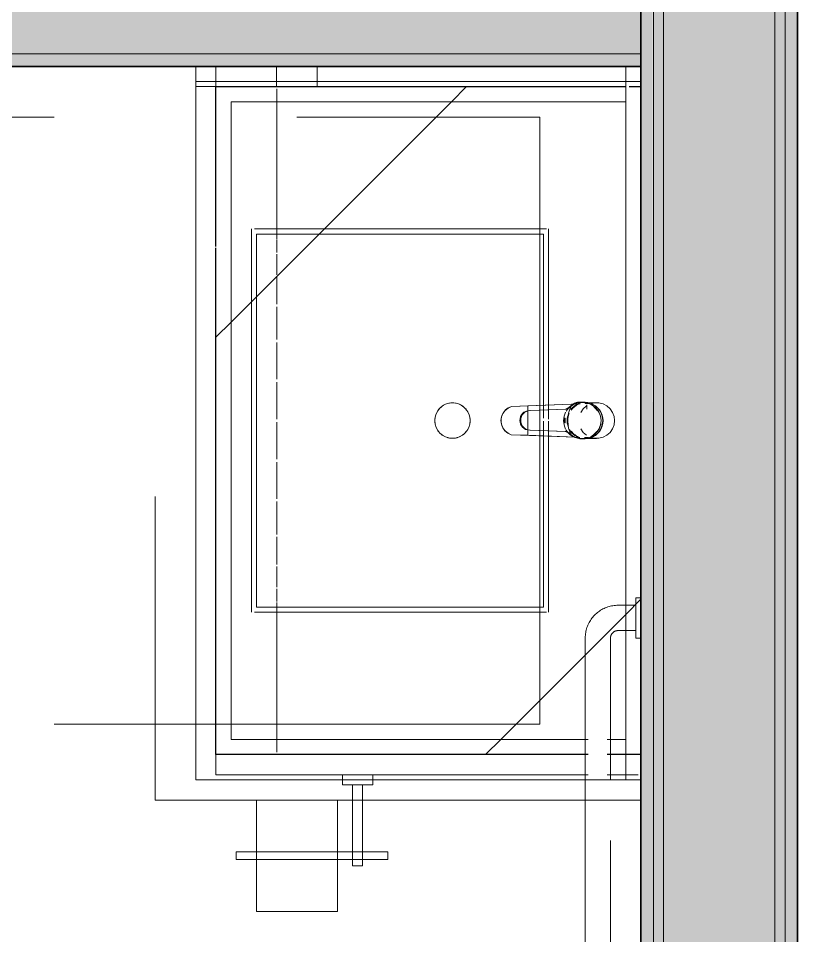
# Model space of a CAD drawing. Header units: inches. Extents: x 6 to 8416, y -388 to 6104.
# Drawn here: x 5416.9 to 5455.42, y 985.99 to 1031.31 of the extents above; entities that cross this region are included whole.
import ezdxf

# ---------------------------------------------------------------- set-up
doc = ezdxf.new("R2010")
doc.units = ezdxf.units.IN
doc.header["$MEASUREMENT"] = 0
for name, pattern in [('Dash 1_16_', [48, 24, -24]), ('Hidden 1_16_', [36, 24, -12]), ('Hidden 3_16_', [13.5, 9, -4.5])]:
    doc.linetypes.add(name, pattern=pattern)
for name, color, linetype, lineweight in [('A-GENM', 13, 'Continuous', 18), ('A-ROOM', 32, 'Continuous', 13), ('A-WALL', 113, 'Continuous', 25), ('A-WALL-PATT', 111, 'Continuous', 35), ('I-WALL', 2, 'Continuous', 25), ('P-SANR-FIXT', 6, 'Continuous', 18), ('Q-CASE', 31, 'Continuous', 18), ('Q-SPCQ', 91, 'Continuous', 18)]:
    doc.layers.add(name, color=color, linetype=linetype, lineweight=lineweight)
pattern_1 = [(135, (1013.673, -1320.375), (-16.97056, -16.97056), [])]

# ---------------------------------------------------------------- blocks, each defined once
blk = doc.blocks.new('PL BA Toilet-Unit-Two Piece-ICC ADA-AM - ICC Type B_ Side Approach_ Swing Up Bar-V221-LEVEL 3 - PLAN Copy 1 Copy 1')
at = {"layer": 'A-GENM', "linetype": 'Hidden 1_16_', "lineweight": 9}
for p, q in [((48, 56), (48, 24)), ((33, 24), (33, 0)), ((33, 24), (48, 24))]:
    blk.add_line(p, q, dxfattribs=at)
blk = doc.blocks.new('GM BA Vanity-Single - Lav Cab _ Apron-ICC ADA-AM - 33_ Sink Cab_End Panel - Forward-V222-LEVEL 3 - PLAN Copy 1 Copy 1')
at = {"layer": 'A-GENM'}
for p, q in [((0, 0), (0, -16)), ((0, -0.75), (0, 0)), ((0, 0), (0, -0.75)), ((0, -0.75), (0, 0)), ((0, 0), (0, -0.75)), ((0, -0.75), (0, 0)), ((0.75, -16), (0.75, 0)), ((0.75, 0), (0.75, -0.75)), ((35.25, -0.75), (35.25, 0)), ((35.25, 0), (35.25, -0.75)), ((35.25, -0.75), (35.25, 0)), ((35.25, 0), (35.25, -0.75)), ((0, -16), (0, -0.75)), ((0, -0.75), (35.25, -0.75)), ((0.75, -0.75), (0, -0.75)), ((0, -0.75), (0, -16)), ((0, -16), (0, -0.75)), ((0.75, -0.75), (0.75, -16)), ((35.25, -0.75), (0.75, -0.75)), ((35.25, -22), (35.25, -0.75)), ((35.25, -0.75), (35.25, -1.666)), ((35.25, -2.601), (35.25, -22)), ((8.281, -4.813), (16.746, -4.813)), ((8.281, -19), (8.281, -4.813)), ((16.746, -4.813), (8.281, -4.813)), ((8.281, -4.813), (8.281, -19)), ((16.746, -4.813), (16.975, -4.813)), ((16.975, -4.813), (16.746, -4.813)), ((16.975, -4.813), (17.386, -4.813)), ((17.386, -4.813), (16.975, -4.813)), ((17.531, -4.813), (17.999, -4.813)), ((17.999, -4.813), (17.531, -4.813)), ((17.999, -4.813), (18.254, -4.813)), ((18.254, -4.813), (17.999, -4.813)), ((18.254, -4.813), (26.719, -4.813)), ((26.719, -4.813), (18.254, -4.813)), ((26.719, -4.813), (26.719, -19)), ((26.719, -19), (26.719, -4.813)), ((0, -16), (0, -22)), ((0, -22), (0, -16)), ((0, -16), (0, -22)), ((0, -22), (0, -16)), ((0.75, -22), (0.75, -16)), ((0.75, -16), (0.75, -22)), ((26.719, -19), (8.281, -19)), ((8.281, -19), (26.719, -19)), ((0, -22), (0.75, -22)), ((0.75, -22), (0, -22)), ((0, -22), (0.75, -22)), ((0.75, -22), (0, -22)), ((0.75, -22), (1, -22)), ((1, -22), (0.75, -22)), ((1, -22), (35.25, -22)), ((35.25, -22), (1, -22))]:
    blk.add_line(p, q, dxfattribs=at)
blk = doc.blocks.new('GM Outlet Zone-AM - GM Outlet Zone-AM-V224-LEVEL 3 - PLAN Copy 1 Copy 1')
at = {"layer": 'A-GENM', "lineweight": 9}
h = blk.add_hatch(dxfattribs=at)
h.set_pattern_fill('FP_52', color=256, style=0, pattern_type=2)
h.set_pattern_definition([(45, (-1301.375, -1028.936), (-33.9411, 33.9411), [])])
h.paths.add_polyline_path([(3, -1), (3, 0), (-3, 0), (-3, -1)])
at = {"layer": 'A-GENM', "linetype": 'Dash 1_16_', "lineweight": 9}
for p, q in [((-3, 0), (3, 0)), ((3, 0), (-3, 0)), ((-3, -0.75), (-3, 0)), ((-3, 0), (-3, -1)), ((3, 0), (3, -0.75)), ((3, 0), (3, -1)), ((-3, -1), (-3, -0.75)), ((3, -0.75), (3, -1)), ((-3, -1), (3, -1)), ((3, -1), (-3, -1))]:
    blk.add_line(p, q, dxfattribs=at)
blk = doc.blocks.new('z Nested-Toilet Grab Bars - z Nested-Toilet Grab Bars-V229-LEVEL 3 - PLAN Copy 1 Copy 1')
at = {"layer": 'A-GENM', "linetype": 'Dash 1_16_', "lineweight": 9}
for p, q in [((-43, 0), (-43, -0.25)), ((-41, -0.25), (-41, 0)), ((-7, 0), (-7, -0.25)), ((-5, -0.25), (-5, 0)), ((-4.25, 0), (-4.25, -0.25)), ((-4.25, 0), (-4.25, -0.25)), ((-2.875, 0), (-2.875, -0.25)), ((-2.875, 0), (-2.875, -0.25)), ((-1.625, -0.25), (-1.625, 0)), ((-1.625, -0.25), (-1.625, 0)), ((-0.25, 0), (-0.25, -0.25)), ((-0.25, -0.25), (-0.25, 0)), ((-43, -0.25), (-42.901, -0.25)), ((-43, -0.25), (-42.901, -0.25)), ((-42.901, -0.25), (-42.623, -0.25)), ((-42.901, -0.25), (-41.099, -0.25)), ((-42.625, -0.25), (-42.625, -0.75)), ((-42.563, -0.25), (-42.625, -0.25)), ((-42.563, -0.25), (-42.625, -0.25)), ((-42.623, -0.25), (-42.223, -0.25)), ((-42.39, -0.25), (-42.563, -0.25)), ((-42.39, -0.25), (-42.563, -0.25)), ((-41.437, -0.25), (-42.39, -0.25)), ((-42.139, -0.25), (-42.39, -0.25)), ((-42.223, -0.25), (-41.777, -0.25)), ((-41.861, -0.25), (-42.139, -0.25)), ((-41.61, -0.25), (-41.861, -0.25)), ((-41.777, -0.25), (-41.377, -0.25)), ((-41.437, -0.25), (-41.61, -0.25)), ((-41.375, -0.25), (-41.437, -0.25)), ((-41.375, -0.25), (-41.437, -0.25)), ((-41.377, -0.25), (-41.099, -0.25)), ((-41.375, -0.75), (-41.375, -0.25)), ((-41.099, -0.25), (-41, -0.25)), ((-41.099, -0.25), (-41, -0.25)), ((-7, -0.25), (-5, -0.25)), ((-7, -0.25), (-5, -0.25)), ((-6.625, -0.25), (-6.625, -1.125)), ((-5.375, -0.25), (-6.625, -0.25)), ((-5.375, -0.25), (-6.625, -0.25)), ((-5.375, -1.125), (-5.375, -0.25)), ((-0.25, -0.25), (-4.25, -0.25)), ((-4.25, -0.25), (-2.854, -0.25)), ((-2.875, -0.25), (-2.875, -26)), ((-2.875, -0.25), (-2.875, -26)), ((-1.647, -0.25), (-0.25, -0.25)), ((-1.625, -26), (-1.625, -0.25)), ((-1.625, -26), (-1.625, -0.25)), ((-42.625, -0.75), (-42.625, -1.125)), ((-41.375, -1.125), (-41.375, -0.75)), ((-42.625, -1.125), (-42.624, -1.19)), ((-42.624, -1.19), (-42.62, -1.255)), ((-42.62, -1.255), (-42.613, -1.32)), ((-42.613, -1.32), (-42.604, -1.384)), ((-41.375, -1.129), (-41.375, -1.125)), ((-41.375, -1.144), (-41.375, -1.129)), ((-41.373, -1.159), (-41.375, -1.144)), ((-41.372, -1.174), (-41.373, -1.159)), ((-41.37, -1.189), (-41.372, -1.174)), ((-41.367, -1.203), (-41.37, -1.189)), ((-41.363, -1.218), (-41.367, -1.203)), ((-41.359, -1.233), (-41.363, -1.218)), ((-41.355, -1.247), (-41.359, -1.233)), ((-41.35, -1.261), (-41.355, -1.247)), ((-41.344, -1.275), (-41.35, -1.261)), ((-41.338, -1.288), (-41.344, -1.275)), ((-41.331, -1.302), (-41.338, -1.288)), ((-41.323, -1.315), (-41.331, -1.302)), ((-41.316, -1.328), (-41.323, -1.315)), ((-41.307, -1.34), (-41.316, -1.328)), ((-41.298, -1.352), (-41.307, -1.34)), ((-41.289, -1.364), (-41.298, -1.352)), ((-42.604, -1.384), (-42.593, -1.448)), ((-42.593, -1.448), (-42.578, -1.511)), ((-42.578, -1.511), (-42.562, -1.574)), ((-42.562, -1.574), (-42.543, -1.636)), ((-42.543, -1.636), (-42.521, -1.697)), ((-42.521, -1.697), (-42.497, -1.758)), ((-42.497, -1.758), (-42.47, -1.817)), ((-41.279, -1.375), (-41.289, -1.364)), ((-41.269, -1.386), (-41.279, -1.375)), ((-41.258, -1.397), (-41.269, -1.386)), ((-41.247, -1.407), (-41.258, -1.397)), ((-41.236, -1.417), (-41.247, -1.407)), ((-41.224, -1.426), (-41.236, -1.417)), ((-41.212, -1.435), (-41.224, -1.426)), ((-41.199, -1.443), (-41.212, -1.435)), ((-41.186, -1.45), (-41.199, -1.443)), ((-41.173, -1.458), (-41.186, -1.45)), ((-41.16, -1.464), (-41.173, -1.458)), ((-41.146, -1.47), (-41.16, -1.464)), ((-41.132, -1.476), (-41.146, -1.47)), ((-41.118, -1.481), (-41.132, -1.476)), ((-41.104, -1.485), (-41.118, -1.481)), ((-41.089, -1.489), (-41.104, -1.485)), ((-41.075, -1.493), (-41.089, -1.489)), ((-41.06, -1.495), (-41.075, -1.493)), ((-41.045, -1.497), (-41.06, -1.495)), ((-41.03, -1.499), (-41.045, -1.497)), ((-41.015, -1.5), (-41.03, -1.499)), ((-41, -1.5), (-41.015, -1.5)), ((-34, -1.5), (-41, -1.5)), ((-7, -1.5), (-34, -1.5)), ((-42.47, -1.817), (-42.441, -1.875)), ((-42.441, -1.875), (-42.41, -1.932)), ((-42.41, -1.932), (-42.377, -1.988)), ((-42.377, -1.988), (-42.341, -2.043)), ((-42.341, -2.043), (-42.303, -2.095)), ((-42.303, -2.095), (-42.264, -2.147)), ((-42.264, -2.147), (-42.222, -2.197)), ((-42.222, -2.197), (-42.178, -2.244)), ((-42.178, -2.244), (-42.132, -2.291)), ((-42.132, -2.291), (-42.085, -2.335)), ((-42.085, -2.335), (-42.035, -2.377)), ((-42.035, -2.377), (-41.984, -2.418)), ((-41.984, -2.418), (-41.932, -2.456)), ((-41.932, -2.456), (-41.878, -2.492)), ((-41.878, -2.492), (-41.823, -2.526)), ((-41.823, -2.526), (-41.766, -2.558)), ((-41.766, -2.558), (-41.708, -2.588)), ((-41.708, -2.588), (-41.649, -2.615)), ((-41.649, -2.615), (-41.589, -2.64)), ((-41.589, -2.64), (-41.528, -2.662)), ((-41.528, -2.662), (-41.466, -2.682)), ((-41.466, -2.682), (-41.403, -2.699)), ((-41.403, -2.699), (-41.34, -2.714)), ((-41.34, -2.714), (-41.276, -2.726)), ((-41.276, -2.726), (-41.212, -2.736)), ((-41.212, -2.736), (-41.147, -2.743)), ((-41.147, -2.743), (-41.083, -2.748)), ((-41.083, -2.748), (-41.018, -2.75)), ((-41.018, -2.75), (-41, -2.75)), ((-41, -2.75), (-34, -2.75)), ((-34, -2.75), (-7, -2.75))]:
    blk.add_line(p, q, dxfattribs=at)
at = {"layer": 'A-GENM', "linetype": 'Dash 1_16_', "lineweight": 9, "flags": 128}
for points in [[(-6.625, -1.125), (-6.625, -1.14), (-6.626, -1.155), (-6.628, -1.17), (-6.63, -1.185), (-6.632, -1.2), (-6.636, -1.214), (-6.64, -1.229), (-6.644, -1.243), (-6.649, -1.257), (-6.655, -1.271), (-6.661, -1.285), (-6.667, -1.298), (-6.675, -1.311), (-6.682, -1.324), (-6.69, -1.337), (-6.699, -1.349), (-6.708, -1.361), (-6.718, -1.372), (-6.728, -1.383), (-6.739, -1.394), (-6.75, -1.404), (-6.761, -1.414), (-6.773, -1.423), (-6.785, -1.432), (-6.797, -1.441), (-6.81, -1.448), (-6.823, -1.456), (-6.837, -1.463), (-6.85, -1.469), (-6.864, -1.475), (-6.878, -1.48), (-6.892, -1.484), (-6.907, -1.488), (-6.922, -1.492), (-6.936, -1.495), (-6.951, -1.497), (-6.966, -1.498), (-6.981, -1.5), (-6.996, -1.5), (-7, -1.5)], [(-7, -2.75), (-6.935, -2.749), (-6.87, -2.745), (-6.805, -2.738), (-6.741, -2.729), (-6.677, -2.718), (-6.614, -2.703), (-6.551, -2.687), (-6.489, -2.668), (-6.428, -2.646), (-6.367, -2.622), (-6.308, -2.595), (-6.25, -2.566), (-6.193, -2.535), (-6.137, -2.502), (-6.082, -2.466), (-6.03, -2.428), (-5.978, -2.389), (-5.928, -2.347), (-5.881, -2.303), (-5.834, -2.257), (-5.79, -2.21), (-5.748, -2.16), (-5.707, -2.109), (-5.669, -2.057), (-5.633, -2.003), (-5.599, -1.948), (-5.567, -1.891), (-5.537, -1.833), (-5.51, -1.774), (-5.485, -1.714), (-5.463, -1.653), (-5.443, -1.591), (-5.426, -1.528), (-5.411, -1.465), (-5.399, -1.401), (-5.389, -1.337), (-5.382, -1.272), (-5.377, -1.208), (-5.375, -1.143), (-5.375, -1.125)], [(-2.875, -29.375), (-2.875, -29.372), (-2.875, -29.364), (-2.875, -29.351), (-2.875, -29.332), (-2.875, -29.308), (-2.875, -29.278), (-2.875, -29.244), (-2.875, -29.204), (-2.875, -29.159), (-2.875, -29.109), (-2.875, -29.054), (-2.875, -28.994), (-2.875, -28.929), (-2.875, -28.859), (-2.875, -28.786), (-2.875, -28.707), (-2.875, -28.624), (-2.875, -28.537), (-2.875, -28.446), (-2.875, -28.351), (-2.875, -28.253), (-2.875, -28.15), (-2.875, -28.045), (-2.875, -27.936), (-2.875, -27.824), (-2.875, -27.708), (-2.875, -27.591), (-2.875, -27.47), (-2.875, -27.348), (-2.875, -27.223), (-2.875, -27.096), (-2.875, -26.968), (-2.875, -26.838), (-2.875, -26.706), (-2.875, -26.574), (-2.875, -26.44), (-2.875, -26.306), (-2.875, -26.171), (-2.875, -26.036), (-2.875, -26)], [(-2.875, -26), (-2.875, -26.135), (-2.875, -26.27), (-2.875, -26.404), (-2.875, -26.538), (-2.875, -26.671), (-2.875, -26.802), (-2.875, -26.933), (-2.875, -27.062), (-2.875, -27.189), (-2.875, -27.314), (-2.875, -27.438), (-2.875, -27.559), (-2.875, -27.677), (-2.875, -27.793), (-2.875, -27.906), (-2.875, -28.016), (-2.875, -28.122), (-2.875, -28.225), (-2.875, -28.325), (-2.875, -28.421), (-2.875, -28.513), (-2.875, -28.601), (-2.875, -28.685), (-2.875, -28.765), (-2.875, -28.84), (-2.875, -28.911), (-2.875, -28.977), (-2.875, -29.038), (-2.875, -29.094), (-2.875, -29.146), (-2.875, -29.192), (-2.875, -29.233), (-2.875, -29.269), (-2.875, -29.3), (-2.875, -29.326), (-2.875, -29.346), (-2.875, -29.361), (-2.875, -29.371), (-2.875, -29.375)], [(-1.625, -29.375), (-1.625, -29.372), (-1.625, -29.364), (-1.625, -29.351), (-1.625, -29.332), (-1.625, -29.308), (-1.625, -29.278), (-1.625, -29.244), (-1.625, -29.204), (-1.625, -29.159), (-1.625, -29.109), (-1.625, -29.054), (-1.625, -28.994), (-1.625, -28.929), (-1.625, -28.859), (-1.625, -28.786), (-1.625, -28.707), (-1.625, -28.624), (-1.625, -28.537), (-1.625, -28.446), (-1.625, -28.351), (-1.625, -28.253), (-1.625, -28.15), (-1.625, -28.045), (-1.625, -27.936), (-1.625, -27.824), (-1.625, -27.708), (-1.625, -27.591), (-1.625, -27.47), (-1.625, -27.348), (-1.625, -27.223), (-1.625, -27.096), (-1.625, -26.968), (-1.625, -26.838), (-1.625, -26.706), (-1.625, -26.574), (-1.625, -26.44), (-1.625, -26.306), (-1.625, -26.171), (-1.625, -26.036), (-1.625, -26)], [(-1.625, -26), (-1.625, -26.135), (-1.625, -26.27), (-1.625, -26.404), (-1.625, -26.538), (-1.625, -26.671), (-1.625, -26.802), (-1.625, -26.933), (-1.625, -27.062), (-1.625, -27.189), (-1.625, -27.314), (-1.625, -27.438), (-1.625, -27.559), (-1.625, -27.677), (-1.625, -27.793), (-1.625, -27.906), (-1.625, -28.016), (-1.625, -28.122), (-1.625, -28.225), (-1.625, -28.325), (-1.625, -28.421), (-1.625, -28.513), (-1.625, -28.601), (-1.625, -28.685), (-1.625, -28.765), (-1.625, -28.84), (-1.625, -28.911), (-1.625, -28.977), (-1.625, -29.038), (-1.625, -29.094), (-1.625, -29.146), (-1.625, -29.192), (-1.625, -29.233), (-1.625, -29.269), (-1.625, -29.3), (-1.625, -29.326), (-1.625, -29.346), (-1.625, -29.361), (-1.625, -29.371), (-1.625, -29.375)], [(-2.25, -30), (-2.275, -30), (-2.3, -29.998), (-2.325, -29.996), (-2.35, -29.992), (-2.374, -29.988), (-2.399, -29.982), (-2.423, -29.976), (-2.447, -29.968), (-2.47, -29.96), (-2.493, -29.951), (-2.516, -29.94), (-2.539, -29.929), (-2.561, -29.917), (-2.582, -29.905), (-2.603, -29.891), (-2.623, -29.876), (-2.643, -29.861), (-2.662, -29.845), (-2.681, -29.828), (-2.698, -29.81), (-2.715, -29.792), (-2.732, -29.773), (-2.747, -29.754), (-2.762, -29.733), (-2.776, -29.713), (-2.789, -29.691), (-2.801, -29.67), (-2.813, -29.647), (-2.823, -29.625), (-2.833, -29.601), (-2.841, -29.578), (-2.849, -29.554), (-2.855, -29.53), (-2.861, -29.506), (-2.866, -29.481), (-2.87, -29.457), (-2.872, -29.432), (-2.874, -29.407), (-2.875, -29.382), (-2.875, -29.375)], [(-1.625, -29.375), (-1.625, -29.4), (-1.627, -29.425), (-1.629, -29.45), (-1.633, -29.475), (-1.637, -29.499), (-1.643, -29.524), (-1.649, -29.548), (-1.657, -29.572), (-1.665, -29.595), (-1.674, -29.618), (-1.685, -29.641), (-1.696, -29.664), (-1.708, -29.686), (-1.72, -29.707), (-1.734, -29.728), (-1.749, -29.748), (-1.764, -29.768), (-1.78, -29.787), (-1.797, -29.806), (-1.815, -29.823), (-1.833, -29.84), (-1.852, -29.857), (-1.871, -29.872), (-1.892, -29.887), (-1.912, -29.901), (-1.934, -29.914), (-1.955, -29.926), (-1.978, -29.938), (-2, -29.948), (-2.024, -29.958), (-2.047, -29.966), (-2.071, -29.974), (-2.095, -29.98), (-2.119, -29.986), (-2.144, -29.991), (-2.168, -29.995), (-2.193, -29.997), (-2.218, -29.999), (-2.243, -30), (-2.25, -30)]]:
    blk.add_lwpolyline(points, dxfattribs=at)
blk = doc.blocks.new('z Nested-Lav Basin-Rectangular - Rectangular-V231-LEVEL 3 - PLAN Copy 1 Copy 1')
at = {"layer": 'P-SANR-FIXT', "lineweight": 9}
for p, q in [((-9.469, 7.387), (-0.764, 7.387)), ((-9.231, 7.387), (-9.469, 7.387)), ((-9.469, 7.282), (-9.469, -7.141)), ((-5.904, 7.387), (-7.403, 7.387)), ((-4.108, 7.387), (-5.904, 7.387)), ((-2.107, 7.387), (-4.108, 7.387)), ((-0.768, 7.387), (-2.107, 7.387)), ((-0.537, 7.387), (-0.768, 7.387)), ((-0.764, 7.387), (-0.534, 7.387)), ((-0.073, 7.387), (-0.537, 7.387)), ((-0.534, 7.387), (-0.073, 7.387)), ((0.032, 7.387), (0.508, 7.387)), ((0.51, 7.387), (0.032, 7.387)), ((0.508, 7.387), (0.764, 7.387)), ((0.768, 7.387), (0.51, 7.387)), ((0.764, 7.387), (9.469, 7.387)), ((8.531, 7.387), (7.403, 7.387)), ((9.231, 7.387), (8.531, 7.387)), ((9.469, 7.387), (9.231, 7.387)), ((9.469, -7.139), (9.469, 7.278)), ((-9.219, -7.051), (-9.219, 7.137)), ((-9.219, 7.137), (-0.754, 7.137)), ((-0.759, 7.137), (-0.528, 7.137)), ((-0.754, 7.137), (-0.525, 7.137)), ((-0.528, 7.137), (-0.114, 7.137)), ((-0.525, 7.137), (-0.114, 7.137)), ((0.031, 7.137), (0.499, 7.137)), ((0.031, 7.137), (0.501, 7.137)), ((0.499, 7.137), (0.754, 7.137)), ((0.501, 7.137), (0.759, 7.137)), ((0.754, 7.137), (9.219, 7.137)), ((8.988, 7.137), (9.219, 7.137)), ((9.219, 7.137), (9.219, -7.051)), ((9.219, -7.051), (-9.219, -7.051)), ((-8.988, -7.051), (-9.219, -7.051)), ((9.219, -7.051), (8.988, -7.051)), ((-9.469, -7.301), (-9.231, -7.301)), ((9.469, -7.301), (-9.469, -7.301)), ((0, -7.301), (2.107, -7.301)), ((2.107, -7.301), (4.108, -7.301))]:
    blk.add_line(p, q, dxfattribs=at)
at = {"layer": 'P-SANR-FIXT', "lineweight": 9, "flags": 128}
for points in [[(-7.403, 7.387), (-8.531, 7.387), (-9.231, 7.387)], [(7.403, 7.387), (5.904, 7.387), (4.108, 7.387), (2.107, 7.387), (0.768, 7.387)], [(-9.219, 7.137), (-8.988, 7.137), (-8.306, 7.137), (-7.208, 7.137), (-5.748, 7.137), (-4, 7.137), (-2.051, 7.137), (-0.759, 7.137)], [(0.759, 7.137), (2.051, 7.137), (4, 7.137), (5.748, 7.137), (7.208, 7.137)], [(7.208, 7.137), (8.306, 7.137), (8.988, 7.137)], [(8.988, -7.051), (8.306, -7.051), (7.208, -7.051), (5.748, -7.051), (4, -7.051), (2.051, -7.051), (0, -7.051), (-2.051, -7.051), (-4, -7.051), (-5.748, -7.051), (-7.208, -7.051), (-8.306, -7.051), (-8.988, -7.051)], [(-9.231, -7.301), (-8.531, -7.301), (-7.403, -7.301)], [(-7.403, -7.301), (-5.904, -7.301), (-4.108, -7.301)], [(-4.108, -7.301), (-2.107, -7.301), (0, -7.301)], [(4.108, -7.301), (5.904, -7.301), (7.403, -7.301)], [(7.403, -7.301), (8.531, -7.301), (9.231, -7.301), (9.469, -7.301)]]:
    blk.add_lwpolyline(points, dxfattribs=at)
at = {"layer": 'P-SANR-FIXT'}
blk.add_circle((0, 2.637), 0.875, dxfattribs=at)
at = {"layer": 'P-SANR-FIXT', "lineweight": 9}
for points in [[(-0.875, 2.637), (-0.875, 2.738), (-0.839, 2.942), (-0.684, 3.211), (-0.447, 3.41), (-0.155, 3.516), (0.155, 3.516), (0.447, 3.41), (0.684, 3.21), (0.839, 2.942), (0.875, 2.738), (0.875, 2.637)], [(-0.67, 3.199), (-0.736, 3.121), (-0.787, 3.032), (-0.822, 2.936)], [(-0.438, 3.394), (-0.526, 3.343), (-0.605, 3.277), (-0.67, 3.199)], [(-0.152, 3.498), (-0.252, 3.481), (-0.349, 3.445), (-0.438, 3.394)], [(0.152, 3.498), (0.052, 3.516), (-0.052, 3.516), (-0.152, 3.498)], [(0.438, 3.394), (0.349, 3.445), (0.252, 3.481), (0.152, 3.498)], [(0.67, 3.199), (0.605, 3.277), (0.526, 3.343), (0.438, 3.394)], [(0.822, 2.936), (0.787, 3.031), (0.736, 3.121), (0.67, 3.199)], [(-0.822, 2.936), (-0.857, 2.84), (-0.875, 2.738), (-0.875, 2.637)], [(0.875, 2.637), (0.875, 2.738), (0.857, 2.84), (0.822, 2.936)], [(-0.875, 2.637), (-0.875, 2.535), (-0.857, 2.433), (-0.822, 2.337)], [(0.875, 2.637), (0.875, 2.535), (0.839, 2.331), (0.684, 2.063), (0.447, 1.863), (0.155, 1.757), (-0.155, 1.757), (-0.447, 1.863), (-0.684, 2.062), (-0.839, 2.331), (-0.875, 2.535), (-0.875, 2.637)], [(-0.822, 2.337), (-0.787, 2.242), (-0.736, 2.152), (-0.67, 2.074)], [(0.67, 2.074), (0.736, 2.152), (0.787, 2.242), (0.822, 2.337)], [(0.822, 2.337), (0.857, 2.433), (0.875, 2.535), (0.875, 2.637)], [(-0.67, 2.074), (-0.605, 1.996), (-0.526, 1.93), (-0.438, 1.879)], [(-0.438, 1.879), (-0.349, 1.828), (-0.252, 1.793), (-0.152, 1.775)], [(0.152, 1.775), (0.252, 1.793), (0.349, 1.828), (0.438, 1.879)], [(0.438, 1.879), (0.526, 1.93), (0.605, 1.996), (0.67, 2.074)], [(-0.152, 1.775), (-0.052, 1.757), (0.052, 1.757), (0.152, 1.775)]]:
    blk.add_open_spline(points, degree=3, dxfattribs=at)
blk = doc.blocks.new('z Nested-Faucet-BA-Sngl Handle - Faucet-V146-LEVEL 3 - PLAN Copy 1 Copy 1')
at = {"layer": 'P-SANR-FIXT'}
for p, q in [((-0.878, 1.628), (-0.878, 1.072)), ((-0.586, 1.721), (-0.73, 1.571)), ((0.878, 1.072), (0.878, 1.628)), ((-0.892, 1.197), (-0.904, 1.059)), ((-0.904, 1.059), (-0.904, 0.911)), ((-0.904, 1.059), (-0.901, 0.993)), ((-0.837, 1.3), (-0.837, 1.146)), ((-0.837, 1.146), (-0.837, 1.058)), ((-0.837, 1.058), (-0.829, 1.058)), ((-0.829, 1.058), (-0.837, 1.058)), ((-0.772, 1.146), (-0.57, 1.146)), ((0.408, 0.845), (0.582, 0.966)), ((0.582, 0.966), (0.723, 1.126)), ((0.828, 1.029), (0.835, 1.214)), ((0.836, 1.232), (0.832, 1.146)), ((0.836, 1.232), (0.85, 1.232)), ((0.85, 1.232), (0.836, 1.232)), ((0.85, 1.3), (0.85, 1.232)), ((0.85, 1.232), (0.85, 1.3)), ((0.89, 0.926), (0.89, 0.966)), ((0.904, 1.059), (0.892, 1.197)), ((0.901, 0.993), (0.904, 1.059)), ((0.904, 0.911), (0.904, 1.059)), ((-0.913, 0.847), (-0.913, 0.806)), ((-0.82, 0.808), (-0.697, -2.584)), ((-0.727, -1.767), (-0.82, 0.808)), ((0.697, -2.591), (0.812, 0.587)), ((0.812, 0.587), (0.727, -1.767)), ((-0.567, 0.126), (-0.5, -1.664)), ((-0.567, 0.085), (-0.567, 0.126)), ((-0.502, -1.664), (-0.567, 0.085)), ((-0.118, 0.06), (-0.118, 0.019)), ((-0.118, 0.019), (-0.114, 0.019)), ((-0.118, 0.019), (-0.114, 0.019)), ((-0.114, 0.019), (-0.102, 0.019)), ((-0.114, 0.019), (-0.102, 0.019)), ((-0.102, 0.019), (-0.084, 0.019)), ((-0.102, 0.019), (-0.084, 0.019)), ((-0.084, 0.019), (-0.059, 0.019)), ((-0.084, 0.019), (-0.059, 0.019)), ((-0.059, 0.019), (-0.031, 0.019)), ((-0.059, 0.019), (-0.031, 0.019)), ((-0.031, 0.019), (0, 0.019)), ((-0.031, 0.019), (0, 0.019)), ((0, 0.019), (0.031, 0.019)), ((0, 0.019), (0.031, 0.019)), ((0.031, 0.019), (0.059, 0.019)), ((0.031, 0.019), (0.059, 0.019)), ((0.059, 0.019), (0.084, 0.019)), ((0.059, 0.019), (0.084, 0.019)), ((0.084, 0.019), (0.102, 0.019)), ((0.084, 0.019), (0.102, 0.019)), ((0.102, 0.019), (0.114, 0.019)), ((0.102, 0.019), (0.114, 0.019)), ((0.114, 0.019), (0.118, 0.019)), ((0.114, 0.019), (0.118, 0.019)), ((0.118, 0.019), (0.118, 0.06)), ((0.476, -1.663), (0.538, 0.119)), ((0.538, 0.078), (0.477, -1.663)), ((0.538, 0.078), (0.538, 0.119)), ((0.608, 0.226), (0.608, 0.267)), ((-0.697, -2.584), (-0.727, -1.767)), ((-0.727, -1.767), (0.727, -1.767)), ((0.727, -1.767), (0.697, -2.591)), ((-0.63, -2.738), (-0.697, -2.584)), ((0.697, -2.591), (0.628, -2.745)), ((-0.53, -2.874), (-0.63, -2.738)), ((0.628, -2.745), (0.527, -2.879))]:
    blk.add_line(p, q, dxfattribs=at)
at = {"layer": 'P-SANR-FIXT', "flags": 128}
for points in [[(0, 2.513), (-0.21, 2.488), (-0.408, 2.412), (-0.582, 2.291), (-0.723, 2.131), (-0.821, 1.942), (-0.872, 1.735), (-0.872, 1.522), (-0.83, 1.338)], [(0.83, 1.338), (0.872, 1.522), (0.872, 1.735), (0.821, 1.942), (0.723, 2.131), (0.582, 2.291), (0.408, 2.412), (0.21, 2.488), (0, 2.513)], [(-0.74, 0.375), (-0.843, 0.574), (-0.897, 0.793), (-0.898, 1.019), (-0.846, 1.238), (-0.745, 1.438), (-0.601, 1.607), (-0.421, 1.736), (-0.217, 1.816), (0, 1.844)], [(0, 1.929), (-0.211, 1.905), (-0.41, 1.834), (-0.586, 1.721)], [(0.892, 1.197), (0.834, 1.393), (0.73, 1.571), (0.586, 1.721), (0.41, 1.834), (0.211, 1.905), (0, 1.929)], [(0, 1.844), (0.217, 1.816), (0.421, 1.736), (0.601, 1.607), (0.745, 1.438), (0.846, 1.238), (0.898, 1.019), (0.897, 0.793), (0.843, 0.574), (0.74, 0.375)], [(-0.73, 1.571), (-0.834, 1.393), (-0.892, 1.197)], [(-0.723, 1.126), (-0.582, 0.966), (-0.408, 0.845)], [(0, 0.193), (-0.375, 0.243), (-0.74, 0.375)], [(0.74, 0.375), (0.38, 0.244), (0, 0.193)], [(-0.697, -2.584), (-0.622, -2.753), (-0.506, -2.898), (-0.358, -3.009), (-0.187, -3.079), (-0.003, -3.103), (0.181, -3.081), (0.353, -3.013), (0.503, -2.903), (0.62, -2.76), (0.697, -2.591)], [(0.527, -2.879), (0.397, -2.987), (0.246, -3.061), (0.081, -3.099), (-0.087, -3.098), (-0.251, -3.059), (-0.401, -2.982), (-0.53, -2.874)]]:
    blk.add_lwpolyline(points, dxfattribs=at)
at = {"layer": 'P-SANR-FIXT'}
for centre, major_axis, ratio, start_param, end_param in [((0, 1.072), (0.878, 0), 0.992546, 1.570796, 2.827433), ((0, 1.072), (-0.878, 0), 0.992546, 4.712389, 5.969026), ((0.006, 0.973), (0.888, 0), 0.981627, 0.933909, 2.665692), ((0, 1.072), (0.878, 0), 0.992546, 0.314159, 1.570796), ((0, 1.072), (0.878, 0), 0.992546, 0.314159, 1.570796), ((0.254, 0.847), (1.168, 0), 0.981627, 2.665692, 3.178986), ((0.006, 0.932), (0.888, 0), 0.981627, 2.170897, 2.418294), ((0.011, 0.98), (0.879, 0), 0.981627, 0.042013, 0.933909), ((0.011, 0.939), (0.879, 0), 0.981627, 0.710935, 0.933909), ((0.011, 0.939), (0.879, 0), 0.981627, 0.487961, 0.710935), ((0.254, 0.806), (1.168, 0), 0.981627, 2.964137, 3.178986), ((0, 1.061), (0.904, 0), 0.992546, 3.217646, 3.715894), ((-0.314, 0.966), (1.204, 0), 0.981627, 5.996826, 6.325199), ((0, 1.072), (0.878, 0), 0.992546, 6.230844, 6.449596), ((-0.314, 0.926), (-1.204, 0), 0.981627, 3.01942, 3.141593), ((-0.314, 0.926), (1.204, 0), 0.981627, 0, 0.042013), ((-0.322, 0.826), (0.591, 0), 0.981627, 3.178986, 3.714688), ((-0.322, 0.785), (0.591, 0), 0.981627, 3.178986, 3.714688), ((0.566, 1.388), (1.648, 0), 0.981627, 3.714688, 3.860385), ((0.566, 1.348), (1.648, 0), 0.981627, 3.714688, 3.787537), ((0, 1.072), (0.878, 0), 0.992546, 3.551058, 4.075712), ((0, 1.072), (0.878, 0), 0.992546, 3.551058, 4.075712), ((0, 1.061), (0.904, 0), 0.992546, 3.750335, 4.060308), ((0, 1.061), (0.904, 0), 0.992546, 5.210637, 5.708884), ((0, 1.072), (0.878, 0), 0.992546, 5.340708, 5.969026), ((0, 1.072), (0.878, 0), 0.992546, 5.340708, 5.969026), ((0.057, 0.859), (0.817, 0), 0.981627, 5.452534, 5.996826), ((0.057, 0.818), (0.817, 0), 0.981627, 5.633965, 5.815395), ((0, 1.061), (0.904, 0), 0.992546, 5.760739, 5.987105), ((0.057, 0.818), (0.817, 0), 0.981627, 5.815395, 5.996826), ((-0.314, 0.926), (1.204, 0), 0.981627, 5.996826, 6.161012), ((0.566, 1.348), (1.648, 0), 0.981627, 3.787537, 3.860385), ((0, 0.89), (0.904, 0), 0.992546, 3.752746, 4.180072), ((-1.05, 0), (0.5, 0), 0.981627, 0.402972, 0.718792), ((-1.05, -0.04), (0.5, 0), 0.981627, 0.258592, 0.718792), ((-1.05, 0), (0.5, 0), 0.981627, 0.258592, 0.402972), ((0, 0.89), (0.904, 0), 0.992546, 4.232568, 4.712389), ((0, 1.072), (0.878, 0), 0.992546, 4.304525, 4.702797), ((0, 1.072), (0.878, 0), 0.992546, 4.304525, 4.702797), ((0, 1.061), (0.904, 0), 0.992546, 4.44211, 4.712389), ((0, 1.061), (-0.904, 0), 0.992546, 1.570796, 1.844377), ((0, 0.89), (0.904, 0), 0.992546, 4.712389, 5.19221), ((0, 1.072), (0.878, 0), 0.992546, 4.721981, 5.021918), ((0, 1.072), (0.878, 0), 0.992546, 4.721981, 5.021918), ((0, 0.89), (0.904, 0), 0.992546, 5.234976, 5.672032), ((1.193, -0.131), (0.689, 0), 0.981627, 2.584339, 2.826182), ((1.193, -0.091), (0.689, 0), 0.981627, 2.708663, 2.826182), ((1.193, -0.091), (0.689, 0), 0.981627, 2.584339, 2.708663), ((0.057, 0.818), (0.817, 0), 0.981627, 5.452534, 5.633965), ((-0.012, -1.647), (0.488, 0), 0.981627, 3.17816, 6.248991), ((-0.012, -1.687), (0.488, 0), 0.981627, 3.17816, 6.248991)]:
    blk.add_ellipse(centre, major_axis=major_axis, ratio=ratio, start_param=start_param, end_param=end_param, dxfattribs=at)
for points in [[(-0.115, 0.063), (-0.117, 0.062), (-0.118, 0.061), (-0.118, 0.06)], [(-0.118, 0.06), (-0.118, 0.059), (-0.117, 0.058), (-0.115, 0.056)], [(-0.106, 0.065), (-0.108, 0.065), (-0.112, 0.064), (-0.114, 0.063), (-0.115, 0.063)], [(-0.115, 0.056), (-0.113, 0.055), (-0.11, 0.054), (-0.106, 0.052)], [(-0.092, 0.066), (-0.098, 0.066), (-0.103, 0.065), (-0.106, 0.065)], [(-0.106, 0.052), (-0.103, 0.051), (-0.098, 0.049), (-0.093, 0.048)], [(-0.093, 0.048), (-0.087, 0.047), (-0.081, 0.045), (-0.074, 0.044)], [(-0.074, 0.067), (-0.081, 0.067), (-0.087, 0.066), (-0.092, 0.066)], [(-0.051, 0.067), (-0.059, 0.067), (-0.067, 0.067), (-0.074, 0.067)], [(-0.074, 0.044), (-0.067, 0.043), (-0.059, 0.042), (-0.052, 0.041)], [(-0.052, 0.041), (-0.048, 0.04), (-0.039, 0.039), (-0.031, 0.039), (-0.027, 0.039)], [(-0.026, 0.067), (-0.035, 0.067), (-0.043, 0.067), (-0.051, 0.067)], [(-0.027, 0.039), (-0.018, 0.038), (-0.009, 0.038), (0, 0.038)], [(0, 0.067), (-0.009, 0.067), (-0.018, 0.067), (-0.026, 0.067)], [(0.026, 0.067), (0.018, 0.067), (0.009, 0.067), (0, 0.067)], [(0, 0.038), (0.009, 0.038), (0.018, 0.038), (0.027, 0.039)], [(0.051, 0.067), (0.047, 0.067), (0.039, 0.067), (0.031, 0.067), (0.026, 0.067)], [(0.027, 0.039), (0.035, 0.039), (0.044, 0.04), (0.052, 0.041)], [(0.074, 0.067), (0.067, 0.067), (0.059, 0.067), (0.051, 0.067)], [(0.052, 0.041), (0.06, 0.042), (0.067, 0.043), (0.074, 0.044)], [(0.092, 0.066), (0.087, 0.066), (0.081, 0.067), (0.074, 0.067)], [(0.074, 0.044), (0.081, 0.045), (0.087, 0.047), (0.093, 0.048)], [(0.106, 0.065), (0.103, 0.065), (0.098, 0.066), (0.092, 0.066)], [(0.093, 0.048), (0.098, 0.049), (0.103, 0.051), (0.106, 0.052)], [(0.115, 0.063), (0.113, 0.064), (0.11, 0.064), (0.106, 0.065)], [(0.106, 0.052), (0.108, 0.053), (0.112, 0.055), (0.114, 0.056), (0.115, 0.056)], [(0.118, 0.06), (0.118, 0.061), (0.117, 0.062), (0.115, 0.063)], [(0.115, 0.056), (0.117, 0.058), (0.118, 0.059), (0.118, 0.06)]]:
    blk.add_open_spline(points, degree=3, dxfattribs=at)
blk = doc.blocks.new('z Nested-Clearance-Plumbing-AM - Clearance-1978450-LEVEL 3 - PLAN Copy 1 Copy 1')
at = {"layer": 'A-GENM', "linetype": 'Hidden 1_16_', "lineweight": 9}
for p, q in [((-15, -48), (-15, 0)), ((-15, 0), (-0.748, 0)), ((-0.748, 0), (-0.518, 0)), ((-0.518, 0), (0.492, 0)), ((0.492, 0), (0.748, 0)), ((0.748, 0), (15, 0)), ((15, 0), (15, -48)), ((15, -48), (-15, -48))]:
    blk.add_line(p, q, dxfattribs=at)
blk = doc.blocks.new('CW BA Var LW - Double Doors _ Apron - AM - W x H x 21_ D - 5 1_2_ Apron-V1283-LEVEL 3 - PLAN Copy 1 Copy 1')
at = {"layer": 'Q-CASE', "lineweight": 9}
h = blk.add_hatch(dxfattribs=at)
h.set_pattern_fill('FP_90', color=256, style=0, pattern_type=2)
h.set_pattern_definition(pattern_1)
h.paths.add_polyline_path([(18.738, -19), (18.738, 0), (-14.262, 0), (-14.262, -21), (18.738, -21), (18.738, -19.482)])
h.paths.add_polyline_path([(17.988, -19), (17.988, -20.25), (-13.512, -20.25), (-13.512, -0.75), (17.988, -0.75), (17.988, -17.971)])
h = blk.add_hatch(dxfattribs=at)
h.set_pattern_fill('FP_90', color=256, style=0, pattern_type=2)
h.set_pattern_definition(pattern_1)
h.paths.add_polyline_path([(17.988, -19), (17.988, -0.75), (-13.512, -0.75), (-13.512, -20.25), (17.988, -20.25)])
for p, q in [((-14.262, 0), (-14.262, -0.581)), ((-14.262, -0.581), (-14.262, 0)), ((-14.262, 0), (18.738, 0)), ((18.738, 0), (18.738, -0.705)), ((18.738, -0.705), (18.738, 0)), ((-14.262, 0), (-14.262, -0.581)), ((-14.262, -0.581), (-14.262, 0)), ((18.738, 0), (18.738, -0.705)), ((18.738, -0.705), (18.738, 0)), ((-14.262, -0.75), (-14.262, -16)), ((-14.262, -16), (-14.262, -0.75)), ((-14.262, -0.75), (-14.262, -16)), ((-14.262, -16), (-14.262, -0.75)), ((-13.512, -0.75), (17.988, -0.75)), ((-13.512, -20.25), (-13.512, -0.75)), ((17.988, -0.75), (-13.512, -0.75)), ((-13.512, -0.75), (-13.512, -20.25)), ((17.988, -0.75), (17.988, -1.661)), ((17.988, -1.575), (17.988, -0.75)), ((18.738, -0.75), (18.738, -1.663)), ((18.738, -1.577), (18.738, -0.75)), ((18.738, -0.75), (18.738, -1.577)), ((18.738, -1.577), (18.738, -0.75)), ((17.988, -2.601), (17.988, -20.25)), ((17.988, -20.25), (17.988, -2.688)), ((18.738, -2.601), (18.738, -21)), ((18.738, -21), (18.738, -2.688)), ((18.738, -2.688), (18.738, -18)), ((18.738, -18), (18.738, -2.688)), ((-14.262, -16), (-14.262, -21)), ((-14.262, -21), (-14.262, -16)), ((-14.262, -16), (-14.262, -18)), ((-14.262, -18), (-14.262, -16)), ((-7.209, -18), (-14.151, -18)), ((-7.209, -18), (-14.151, -18)), ((-6.981, -18), (-7.209, -18)), ((-6.981, -18), (-7.209, -18)), ((-6.75, -18), (-6.965, -18)), ((-6.75, -18), (-6.965, -18)), ((-6.068, -18), (-6.702, -18)), ((-6.068, -18), (-6.702, -18)), ((-4.97, -18), (-5.991, -18)), ((-4.97, -18), (-5.991, -18)), ((-3.51, -18), (-4.867, -18)), ((-3.51, -18), (-4.867, -18)), ((-1.762, -18), (-3.387, -18)), ((-1.762, -18), (-3.387, -18)), ((0.186, -18), (-1.625, -18)), ((0.186, -18), (-1.625, -18)), ((2.164, -18), (0.338, -18)), ((2.164, -18), (0.338, -18)), ((4.138, -18), (2.311, -18)), ((4.138, -18), (2.311, -18)), ((6.1, -18), (4.289, -18)), ((6.1, -18), (4.289, -18)), ((7.862, -18), (6.238, -18)), ((7.862, -18), (6.238, -18)), ((9.342, -18), (7.986, -18)), ((9.342, -18), (7.986, -18)), ((10.466, -18), (9.445, -18)), ((10.466, -18), (9.445, -18)), ((11.177, -18), (10.544, -18)), ((11.177, -18), (10.544, -18)), ((11.44, -18), (11.225, -18)), ((11.44, -18), (11.225, -18)), ((11.685, -18), (11.456, -18)), ((11.685, -18), (11.456, -18)), ((17.988, -18), (11.685, -18)), ((17.988, -18), (11.685, -18)), ((18.627, -18), (18.002, -18)), ((18.627, -18), (18.002, -18)), ((17.988, -20.25), (-13.512, -20.25)), ((-13.512, -20.25), (17.988, -20.25)), ((-6.356, -21), (-14.262, -21)), ((-6.356, -21), (-14.262, -21)), ((-14.262, -21), (-6.356, -21)), ((18.738, -21), (-6.299, -21)), ((18.738, -21), (-6.299, -21)), ((-6.299, -21), (18.738, -21))]:
    blk.add_line(p, q, dxfattribs=at)
at = {"layer": 'Q-CASE', "linetype": 'Hidden 3_16_', "lineweight": 9}
for p, q in [((-14.262, 0), (-14.262, -0.581)), ((-14.262, -0.581), (-14.262, 0)), ((18.738, 0), (-14.262, 0)), ((18.738, 0), (18.738, -0.705)), ((18.738, -0.705), (18.738, 0)), ((-14.262, -0.75), (-14.262, -16)), ((-14.262, -16), (-14.262, -0.75)), ((-13.512, -0.75), (17.988, -0.75)), ((-13.512, -20.25), (-13.512, -0.75)), ((17.988, -0.75), (-13.512, -0.75)), ((-13.512, -0.75), (-13.512, -20.25)), ((17.988, -0.75), (17.988, -1.575)), ((17.988, -1.575), (17.988, -0.75)), ((18.738, -0.75), (18.738, -1.577)), ((18.738, -1.577), (18.738, -0.75)), ((17.988, -2.688), (17.988, -20.25)), ((17.988, -20.25), (17.988, -2.688)), ((18.738, -2.688), (18.738, -21)), ((18.738, -18), (18.738, -2.688)), ((-14.262, -16), (-14.262, -18)), ((-14.262, -21), (-14.262, -16)), ((-14.262, -18), (-14.262, -21)), ((-7.209, -18), (-14.151, -18)), ((-7.209, -18), (-14.151, -18)), ((-6.981, -18), (-7.209, -18)), ((-6.981, -18), (-7.209, -18)), ((-6.75, -18), (-6.965, -18)), ((-6.75, -18), (-6.965, -18)), ((-6.068, -18), (-6.702, -18)), ((-6.068, -18), (-6.702, -18)), ((-4.97, -18), (-5.991, -18)), ((-4.97, -18), (-5.991, -18)), ((-3.51, -18), (-4.867, -18)), ((-3.51, -18), (-4.867, -18)), ((-1.762, -18), (-3.387, -18)), ((-1.762, -18), (-3.387, -18)), ((0.186, -18), (-1.625, -18)), ((0.186, -18), (-1.625, -18)), ((2.164, -18), (0.338, -18)), ((2.164, -18), (0.338, -18)), ((4.138, -18), (2.311, -18)), ((4.138, -18), (2.311, -18)), ((6.1, -18), (4.289, -18)), ((6.1, -18), (4.289, -18)), ((7.862, -18), (6.238, -18)), ((7.862, -18), (6.238, -18)), ((9.342, -18), (7.986, -18)), ((9.342, -18), (7.986, -18)), ((10.466, -18), (9.445, -18)), ((10.466, -18), (9.445, -18)), ((11.177, -18), (10.544, -18)), ((11.177, -18), (10.544, -18)), ((11.44, -18), (11.225, -18)), ((11.44, -18), (11.225, -18)), ((11.685, -18), (11.456, -18)), ((11.685, -18), (11.456, -18)), ((17.988, -18), (11.685, -18)), ((17.988, -18), (11.685, -18)), ((18.627, -18), (18.002, -18)), ((18.627, -18), (18.002, -18)), ((18.738, -21), (18.738, -18)), ((17.988, -20.25), (-13.512, -20.25)), ((-13.512, -20.25), (17.988, -20.25)), ((-6.356, -21), (-14.262, -21)), ((-6.356, -21), (-14.262, -21)), ((18.738, -21), (-6.299, -21)), ((18.738, -21), (-6.299, -21))]:
    blk.add_line(p, q, dxfattribs=at)
at = {"layer": 'Q-CASE', "lineweight": 25}
for p, q in [((-14.262, -0.581), (-14.262, 0)), ((18.738, 0), (18.738, -0.705)), ((-14.262, -16), (-14.262, -0.75)), ((18.738, -0.75), (18.738, -1.663)), ((18.738, -2.601), (18.738, -21)), ((-14.262, -21), (-14.262, -16)), ((-6.356, -21), (-14.262, -21)), ((18.738, -21), (-6.299, -21))]:
    blk.add_line(p, q, dxfattribs=at)
blk = doc.blocks.new('CW Var Filler - Toe Kick - AM - W x H x 21_ D-5699570-LEVEL 3 - PLAN Copy 1 Copy 1')
at = {"layer": 'Q-CASE', "lineweight": 9}
for p, q in [((18.488, -18.004), (19.238, -18.004)), ((19.238, -18.004), (19.488, -18.004)), ((18.488, -21.004), (19.238, -21.004)), ((18.488, -21.004), (19.238, -21.004)), ((19.238, -21.004), (19.488, -21.004)), ((19.238, -21.004), (19.488, -21.004))]:
    blk.add_line(p, q, dxfattribs=at)
blk = doc.blocks.new('CW Var Filler - AM - W x H x 21_ D-V1284-LEVEL 3 - PLAN Copy 1 Copy 1')
at = {"layer": 'Q-CASE', "lineweight": 9}
for p, q in [((18.488, 0), (18.488, -0.705)), ((18.488, -0.705), (18.488, 0)), ((19.488, 0), (18.488, 0)), ((19.488, -0.141), (19.488, -0.75)), ((19.488, -0.141), (19.488, -0.75)), ((18.488, -0.75), (18.488, -1.577)), ((18.488, -1.663), (18.488, -0.75)), ((19.488, -0.75), (19.488, -1.666)), ((19.488, -0.75), (19.488, -1.579)), ((18.488, -21), (18.488, -2.601)), ((18.488, -2.688), (18.488, -18)), ((19.488, -2.601), (19.488, -21)), ((19.488, -2.688), (19.488, -21)), ((18.488, -18), (18.488, -21)), ((19.488, -21), (18.488, -21)), ((19.488, -21), (18.488, -21)), ((18.488, -21.004), (19.488, -21.004)), ((18.488, -21.004), (19.488, -21.004))]:
    blk.add_line(p, q, dxfattribs=at)
blk = doc.blocks.new('SE BA Toilet Paper Holder-AM - 6_ W x 4 1_2_ D_ 19_ AFF-V1285-LEVEL 3 - PLAN Copy 1 Copy 1')
at = {"layer": 'Q-SPCQ'}
for p, q in [((-0.75, 0), (-0.75, -0.25)), ((-0.75, 0), (-0.53, 0)), ((-0.75, 0), (-0.53, 0)), ((-0.53, 0), (0, 0)), ((-0.53, 0), (0, 0)), ((0, 0), (0.53, 0)), ((0, 0), (0.53, 0)), ((0.53, 0), (0.75, 0)), ((0.53, 0), (0.75, 0)), ((0.75, -0.25), (0.75, 0)), ((-0.75, -0.25), (-0.75, -0.5)), ((0.75, -0.5), (0.75, -0.25)), ((-0.75, -0.5), (0, -0.5)), ((-0.25, -0.5), (-0.25, -4.5)), ((-0.25, -0.5), (0, -0.5)), ((-0.236, -0.5), (0, -0.5)), ((-0.217, -0.5), (0, -0.5)), ((0, -0.5), (0.217, -0.5)), ((0, -0.5), (0.25, -0.5)), ((0, -0.5), (0.236, -0.5)), ((0, -0.5), (0.75, -0.5)), ((0.25, -4.5), (0.25, -0.5)), ((-1, -1.25), (-5, -1.25)), ((-5, -1.25), (-5, -3.288)), ((-5, -1.25), (-5, -6.75)), ((-1, -6.75), (-1, -1.25)), ((-1, -3.288), (-1, -1.25)), ((-5, -3.486), (-5, -3.406)), ((-5, -3.486), (-5, -3.406)), ((-5, -4.594), (-5, -3.486)), ((-5, -3.846), (-5, -3.486)), ((-1, -3.406), (-1, -3.486)), ((-1, -3.406), (-1, -3.486)), ((-1, -3.486), (-1, -3.846)), ((-1, -3.486), (-1, -4.594)), ((-5, -3.812), (-6, -3.812)), ((-6, -3.812), (-6, -4)), ((-6, -3.838), (-6, -4)), ((-6, -4), (-6, -4.162)), ((-6, -4), (-6, -4.187)), ((-1, -3.812), (-5, -3.812)), ((-5, -4), (-5, -3.846)), ((-5, -4.154), (-5, -4)), ((0.25, -3.812), (-1, -3.812)), ((-1, -3.846), (-1, -4)), ((-1, -4), (-1, -4.154)), ((1.5, -3.812), (0.25, -3.812)), ((1.5, -4), (1.5, -3.812)), ((1.5, -4.187), (1.5, -4)), ((-6, -4.187), (-5, -4.187)), ((-5, -4.594), (-5, -4.154)), ((-5, -4.187), (-1, -4.187)), ((-1, -4.154), (-1, -4.594)), ((-1, -4.187), (0.25, -4.187)), ((0, -4.5), (-0.25, -4.5)), ((0, -4.5), (-0.217, -4.5)), ((0.217, -4.5), (0, -4.5)), ((0.25, -4.5), (0, -4.5)), ((0.25, -4.187), (1.5, -4.187)), ((-5, -4.712), (-5, -6.75)), ((-1, -6.75), (-1, -4.712)), ((-5, -6.75), (-1, -6.75))]:
    blk.add_line(p, q, dxfattribs=at)

msp = doc.modelspace()

# ---------------------------------------------------------------- hatches: boundary and pattern name
at = {"layer": 'A-WALL-PATT'}
for points in [[(5448.29033733, 926.18577679), (5448.16533733, 1251.68577679), (5447.66533733, 1251.68577679), (5447.66533733, 926.18577679)], [(5448.29033733, 926.18577679), (5448.79033733, 926.18577679), (5448.79033733, 1251.68577679), (5448.29033733, 1251.68577679), (5448.29033733, 941.24581081)]]:
    msp.add_hatch(color=10, dxfattribs=at).paths.add_polyline_path(points)
at = {"layer": 'A-WALL-PATT', "lineweight": 25}
msp.add_hatch(color=10, dxfattribs=at).paths.add_polyline_path([(5454.79033733, 926.18577679), (5455.41533733, 926.18577679), (5455.41533733, 1251.68577679), (5454.79033733, 1251.68577679), (5454.79033733, 941.24581081)])
at = {"layer": 'A-WALL-PATT', "transparency": 33554560}
msp.add_hatch(color=10, dxfattribs=at).paths.add_polyline_path([(5447.66533733, 1028.93577679), (5447.66533733, 1029.56077679), (5380.41533733, 1029.56077679), (5380.41533733, 1028.93577679), (5438.90678685, 1028.93577679)])
at = {"layer": 'I-WALL'}
for points in [[(5448.79033733, 926.18577679), (5454.29033733, 926.18577679), (5454.29033733, 1251.68577679), (5448.79033733, 1251.68577679), (5448.79033733, 941.24581081)], [(5454.79033733, 926.18577679), (5454.79033733, 1251.68577679), (5454.29033733, 1251.68577679), (5454.29033733, 926.18577679)]]:
    msp.add_hatch(color=10, dxfattribs=at).paths.add_polyline_path(points)
at = {"layer": 'I-WALL', "transparency": 33554560}
msp.add_hatch(color=10, dxfattribs=at).paths.add_polyline_path([(5438.90678685, 1029.56077679), (5447.66533733, 1029.56077679), (5447.66533733, 1033.06077679), (5379.79033733, 1033.06077679), (5379.79033733, 1029.56077679), (5422.03553685, 1029.56077679)])

# ---------------------------------------------------------------- linework, layer by layer
at = {"layer": 'A-ROOM', "lineweight": 9, "flags": 128}
msp.add_lwpolyline([(5455.41533733, 1377.93577679), (5455.41533733, 1251.68577679), (5455.41533733, 928.64727679), (5455.41533733, 926.18577679), (5455.41533733, 918.56077679), (5455.41533733, 915.56077679), (5455.41533733, 886.68577679), (5455.41533733, 842.93577679), (5455.41533733, 499.68577679), (5455.41533733, 467.24858278), (5455.41533733, 467.18577679), (5455.41533733, 463.56077679), (5455.41533733, 330.93577679), (5363.97814332, 330.93577679), (5360.29033733, 330.93577679), (5014.66533733, 330.93577679), (4977.79033733, 330.93577679), (4977.79033733, 336.31077679), (4947.54033733, 336.31077679), (4848.04033733, 336.31077679), (4848.04033733, 269.18577679)], dxfattribs=at)
msp.add_lwpolyline([(5163.04033733, 1375.81077679), (5163.04033733, 924.18577679), (5290.91533733, 924.18577679), (5373.66533733, 924.18577679), (5373.66533733, 962.06077679), (5380.41533733, 962.06077679), (5380.41533733, 925.68577679), (5398.85428391, 925.68577679), (5398.91708991, 925.68577679), (5447.66533733, 925.68577679), (5447.66533733, 1251.68577679), (5448.16533733, 1251.68577679), (5448.16533733, 1375.31077679), (5184.79033733, 1375.31077679), (5184.79033733, 1375.81077679), (5183.57883733, 1375.81077679)], close=True, dxfattribs=at)
at = {"layer": 'A-WALL', "lineweight": 9}
for p, q in [((5448.79033733, 1255.68577679), (5448.79033733, 925.06077679)), ((5454.29033733, 1255.68577679), (5454.29033733, 918.56077679)), ((5454.79033733, 1255.68577679), (5454.79033733, 679.43577679)), ((5448.29033733, 1251.68577679), (5448.29033733, 925.06077679)), ((5379.79033733, 1029.56077679), (5447.66533733, 1029.56077679))]:
    msp.add_line(p, q, dxfattribs=at)
at = {"layer": 'I-WALL', "lineweight": 35}
for p, q in [((5455.41533733, 679.43577679), (5455.41533733, 1255.68577679)), ((5447.66533733, 1251.68577679), (5447.66533733, 925.68577679)), ((5380.41533733, 1028.93577679), (5447.66533733, 1028.93577679))]:
    msp.add_line(p, q, dxfattribs=at)

# ---------------------------------------------------------------- block references
at = {"layer": 'A-GENM', "rotation": 270.0000000000012}
msp.add_blockref('GM BA Vanity-Single - Lav Cab _ Apron-ICC ADA-AM - 33_ Sink Cab_End Panel - Forward-V222-LEVEL 3 - PLAN Copy 1 Copy 1', (5447.66533733, 1028.93577679), dxfattribs=at)
at = {"layer": 'A-GENM', "linetype": 'Dash 1_16_', "lineweight": 9}
msp.add_blockref('GM Outlet Zone-AM - GM Outlet Zone-AM-V224-LEVEL 3 - PLAN Copy 1 Copy 1', (5428.66533733, 1028.93577679), dxfattribs=at)
at = {"layer": 'A-GENM', "linetype": 'Hidden 1_16_', "lineweight": 9, "rotation": 270.0000000000012}
msp.add_blockref('z Nested-Clearance-Plumbing-AM - Clearance-1978450-LEVEL 3 - PLAN Copy 1 Copy 1', (5442.66533733, 1011.43577679), dxfattribs=at)
at = {"layer": 'A-GENM', "linetype": 'Dash 1_16_', "lineweight": 9, "rotation": 270.000000000001}
msp.add_blockref('z Nested-Toilet Grab Bars - z Nested-Toilet Grab Bars-V229-LEVEL 3 - PLAN Copy 1 Copy 1', (5447.66533733, 959.68577679), dxfattribs=at)
at = {"layer": 'P-SANR-FIXT'}
for name, p, rotation in [('z Nested-Lav Basin-Rectangular - Rectangular-V231-LEVEL 3 - PLAN Copy 1 Copy 1', (5435.71626445, 1011.43577679), 270.0000000000012), ('z Nested-Faucet-BA-Sngl Handle - Faucet-V146-LEVEL 3 - PLAN Copy 1 Copy 1', (5443.85283733, 1011.43577679), 270.0000000000012), ('PL BA Toilet-Unit-Two Piece-ICC ADA-AM - ICC Type B_ Side Approach_ Swing Up Bar-V221-LEVEL 3 - PLAN Copy 1 Copy 1', (5447.66533733, 959.68577679), 90.0000000000012)]:
    msp.add_blockref(name, p, dxfattribs=dict(at, rotation=rotation))
at = {"layer": 'Q-CASE', "rotation": 270.0000000000012}
for name, p in [('CW Var Filler - Toe Kick - AM - W x H x 21_ D-5699570-LEVEL 3 - PLAN Copy 1 Copy 1', (5447.66533733, 1047.42348171)), ('CW BA Var LW - Double Doors _ Apron - AM - W x H x 21_ D - 5 1_2_ Apron-V1283-LEVEL 3 - PLAN Copy 1 Copy 1', (5447.66533733, 1013.67348171)), ('CW Var Filler - AM - W x H x 21_ D-V1284-LEVEL 3 - PLAN Copy 1 Copy 1', (5447.66533733, 1013.42348171))]:
    msp.add_blockref(name, p, dxfattribs=at)
at = {"layer": 'Q-SPCQ'}
msp.add_blockref('SE BA Toilet Paper Holder-AM - 6_ W x 4 1_2_ D_ 19_ AFF-V1285-LEVEL 3 - PLAN Copy 1 Copy 1', (5433.66533733, 993.93577679), dxfattribs=at)

doc.saveas('drawing.dxf')
